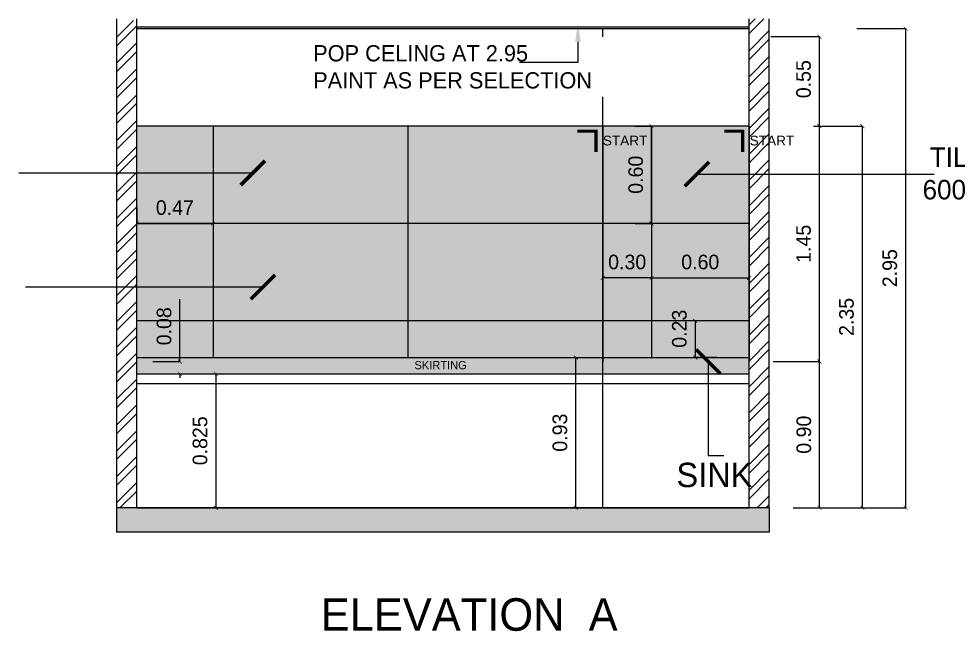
# Model space of a CAD drawing. Header units: metres. Extents: x 494 to 1845, y -666 to 1061.
# Drawn here: x 1821.13 to 1826.92, y 158.48 to 162.25 of the extents above; entities that cross this region are included whole.
import ezdxf
from ezdxf import colors
from ezdxf.entities.mleader import LeaderData, LeaderLine
from ezdxf.math import Vec2, Vec3

# ---------------------------------------------------------------- set-up
doc = ezdxf.new("R2010")
doc.units = ezdxf.units.M
doc.header["$MEASUREMENT"] = 0
doc.linetypes.add('1', pattern=[0])
doc.layers.get('Defpoints').update_dxf_attribs({"color": 12})
for name, color, linetype, lineweight in [('01 WALL', 7, 'Continuous', 25), ('07 TEXT', 7, 'Continuous', 13), ('DIMENSION', 8, 'Continuous', 5), ('VDA - FALSE CEILING', 7, 'Continuous', 5), ('VDA-Col-slab', 1, 'Continuous', 30), ('VDA-FURNITURE', 8, 'Continuous', 13), ('VDA-HATCH', 8, 'Continuous', 9), ('VDA_LIGHT TILES', 254, 'Continuous', 5)]:
    doc.layers.add(name, color=color, linetype=linetype, lineweight=lineweight)
for name, color, linetype in [('10 HATCH', 253, 'Continuous'), ('RCC', 1, 'Continuous'), ('VDA-DIM', 252, '1'), ('VDA-TEXT', 250, '1'), ('VDA-WALL HATCH', 252, 'Continuous'), ('VDA_TILES', 152, '1'), ('WALL HATCH', 252, 'Continuous')]:
    doc.layers.add(name, color=color, linetype=linetype)
doc.styles.add('0.2', font='arial.ttf', dxfattribs={"height": 0.2})
doc.styles.add('arial', font='arial.ttf', dxfattribs={"height": 0.3})
doc.styles.add('RS', font='GOTHIC.TTF')
doc.styles.get("Standard").update_dxf_attribs({"font": 'arial.ttf'})
doc.dimstyles.new('SMALL', dxfattribs={"dimtxt": 0.16, "dimasz": 0.05, "dimexe": 0, "dimexo": 0, "dimgap": 0.05, "dimtad": 0, "dimdec": 1, "dimzin": 0, "dimdsep": 46, "dimtxsty": 'RS', "dimblk": 'ARCHTICK', "dimcen": 2.5, "dimclrd": 256, "dimclre": 256, "dimclrt": 5, "dimadec": 0, "dimazin": 0, "dimtfac": 1, "dimtofl": 0, "dimtmove": 0, "dimatfit": 3, "dimldrblk": 'ARCHTICK', "dimfxl": 0, "dimtolj": 1, "dimtzin": 0, "dimarcsym": 0})
doc.dimstyles.new('SMALL-1', dxfattribs={"dimtxt": 0.16, "dimasz": 0.035, "dimexe": 0, "dimexo": 0.1, "dimgap": 0.05, "dimtad": 1, "dimzin": 0, "dimdsep": 46, "dimtxsty": 'RS', "dimblk": 'DOT', "dimcen": 2.5, "dimclrd": 256, "dimclre": 256, "dimclrt": 5, "dimadec": 0, "dimazin": 0, "dimtfac": 1, "dimtdec": 3, "dimtofl": 0, "dimtmove": 0, "dimatfit": 3, "dimfxl": 0, "dimtolj": 1, "dimtzin": 0, "dimarcsym": 0})

# ---------------------------------------------------------------- blocks, each defined once
blk = doc.blocks.new('_ArchTick')
at = {"color": 0, "linetype": 'ByBlock', "const_width": 0.15}
blk.add_lwpolyline([(-0.5, -0.5), (0.5, 0.5)], dxfattribs=at)
blk = doc.blocks.new('*D1077')
at = {"layer": 'Defpoints', "color": 0}
for p in [(1821.8605, 160.0623), (1821.8605, 159.2373), (1822.348, 159.2373)]:
    blk.add_point(p, dxfattribs=at)
at = {"layer": 'VDA-DIM', "lineweight": -2}
for p, q in [((1822.048, 160.0623), (1822.348, 160.0623)), ((1822.348, 160.0623), (1822.348, 159.2373)), ((1822.048, 159.2373), (1822.348, 159.2373))]:
    blk.add_line(p, q, dxfattribs=at)
at = {"layer": 'VDA-DIM', "lineweight": -2, "xscale": 0.025, "yscale": 0.025, "zscale": 0.025}
for p, rotation in [((1822.348, 160.0623), 90), ((1822.348, 159.2373), 270)]:
    blk.add_blockref('_ArchTick', p, dxfattribs=dict(at, rotation=rotation))
at = {"layer": 'VDA-DIM', "color": 5, "insert": (1822.2508, 159.6498), "char_height": 0.09, "attachment_point": 5, "rotation": 90, "style": 'RS'}
blk.add_mtext('\\A1;0.825', dxfattribs=at)
blk = doc.blocks.new('*D1078')
at = {"layer": 'Defpoints', "color": 0}
for p in [(1821.8605, 160.1373), (1822.1264, 160.1373), (1821.8605, 160.0623)]:
    blk.add_point(p, dxfattribs=at)
at = {"layer": 'VDA-DIM', "lineweight": -2}
for p, q in [((1822.1264, 160.1373), (1822.1264, 160.5221)), ((1821.9605, 160.1373), (1822.1264, 160.1373)), ((1821.9605, 160.0623), (1822.1264, 160.0623)), ((1822.1264, 160.0623), (1822.1264, 160.0373))]:
    blk.add_line(p, q, dxfattribs=at)
at = {"layer": 'VDA-DIM', "lineweight": -2, "xscale": 0.025, "yscale": 0.025, "zscale": 0.025}
for p, rotation in [((1822.1264, 160.1373), 270), ((1822.1264, 160.0623), 90)]:
    blk.add_blockref('_ArchTick', p, dxfattribs=dict(at, rotation=rotation))
at = {"layer": 'VDA-DIM', "color": 5, "insert": (1822.0292, 160.3547), "char_height": 0.09, "attachment_point": 5, "rotation": 90, "style": 'RS'}
blk.add_mtext('\\A1;0.08', dxfattribs=at)
blk = doc.blocks.new('*D1086')
at = {"layer": 'Defpoints', "color": 0}
for p in [(1825.8033, 161.5873), (1826.3284, 161.5873), (1825.8033, 159.2373)]:
    blk.add_point(p, dxfattribs=at)
at = {"layer": 'VDA-DIM', "lineweight": -2}
for p, q in [((1826.0284, 161.5873), (1826.3284, 161.5873)), ((1826.3284, 159.2373), (1826.3284, 161.5873)), ((1826.0284, 159.2373), (1826.3284, 159.2373))]:
    blk.add_line(p, q, dxfattribs=at)
at = {"layer": 'VDA-DIM', "lineweight": -2, "xscale": 0.025, "yscale": 0.025, "zscale": 0.025}
for p, rotation in [((1826.3284, 161.5873), 90), ((1826.3284, 159.2373), 270)]:
    blk.add_blockref('_ArchTick', p, dxfattribs=dict(at, rotation=rotation))
at = {"layer": 'VDA-DIM', "color": 5, "insert": (1826.2311, 160.4123), "char_height": 0.09, "attachment_point": 5, "rotation": 90, "style": 'RS'}
blk.add_mtext('\\A1;2.35', dxfattribs=at)
blk = doc.blocks.new('*D1087')
at = {"layer": 'Defpoints', "color": 0}
for p in [(1825.6783, 160.1373), (1826.0655, 160.1373), (1825.8033, 159.2373)]:
    blk.add_point(p, dxfattribs=at)
at = {"layer": 'VDA-DIM', "lineweight": -2}
for p, q in [((1825.7783, 160.1373), (1826.0655, 160.1373)), ((1826.0655, 159.2373), (1826.0655, 160.1373)), ((1825.9033, 159.2373), (1826.0655, 159.2373))]:
    blk.add_line(p, q, dxfattribs=at)
at = {"layer": 'VDA-DIM', "lineweight": -2, "xscale": 0.025, "yscale": 0.025, "zscale": 0.025}
for p, rotation in [((1826.0655, 160.1373), 90), ((1826.0655, 159.2373), 270)]:
    blk.add_blockref('_ArchTick', p, dxfattribs=dict(at, rotation=rotation))
at = {"layer": 'VDA-DIM', "color": 5, "insert": (1825.9682, 159.6873), "char_height": 0.09, "attachment_point": 5, "rotation": 90, "style": 'RS'}
blk.add_mtext('\\A1;0.90', dxfattribs=at)
blk = doc.blocks.new('*D1088')
at = {"layer": 'Defpoints', "color": 0}
for p in [(1826.0159, 161.5873), (1826.0639, 161.5873), (1825.8855, 160.1373)]:
    blk.add_point(p, dxfattribs=at)
at = {"layer": 'VDA-DIM', "lineweight": -2}
for p, q in [((1826.0639, 161.5873), (1826.0639, 161.5873)), ((1826.0639, 160.1373), (1826.0639, 161.5873)), ((1825.9855, 160.1373), (1826.0639, 160.1373))]:
    blk.add_line(p, q, dxfattribs=at)
at = {"layer": 'VDA-DIM', "lineweight": -2, "xscale": 0.025, "yscale": 0.025, "zscale": 0.025}
for p, rotation in [((1826.0639, 161.5873), 90), ((1826.0639, 160.1373), 270)]:
    blk.add_blockref('_ArchTick', p, dxfattribs=dict(at, rotation=rotation))
at = {"layer": 'VDA-DIM', "color": 5, "insert": (1825.9666, 160.8623), "char_height": 0.09, "attachment_point": 5, "rotation": 90, "style": 'RS'}
blk.add_mtext('\\A1;1.45', dxfattribs=at)
blk = doc.blocks.new('*D1089')
at = {"layer": 'Defpoints', "color": 0}
for p in [(1825.7378, 162.1873), (1826.5951, 162.1873), (1825.8033, 159.2373)]:
    blk.add_point(p, dxfattribs=at)
at = {"layer": 'VDA-DIM', "lineweight": -2}
for p, q in [((1826.2951, 162.1873), (1826.5951, 162.1873)), ((1826.5951, 159.2373), (1826.5951, 162.1873)), ((1826.2951, 159.2373), (1826.5951, 159.2373))]:
    blk.add_line(p, q, dxfattribs=at)
at = {"layer": 'VDA-DIM', "lineweight": -2, "xscale": 0.025, "yscale": 0.025, "zscale": 0.025}
for p, rotation in [((1826.5951, 162.1873), 90), ((1826.5951, 159.2373), 270)]:
    blk.add_blockref('_ArchTick', p, dxfattribs=dict(at, rotation=rotation))
at = {"layer": 'VDA-DIM', "color": 5, "insert": (1826.4978, 160.7123), "char_height": 0.09, "attachment_point": 5, "rotation": 90, "style": 'RS'}
blk.add_mtext('\\A1;2.95', dxfattribs=at)
blk = doc.blocks.new('*D1090')
at = {"layer": 'Defpoints', "color": 0}
for p in [(1825.5555, 162.1373), (1826.0639, 162.1373), (1826.0159, 161.5873)]:
    blk.add_point(p, dxfattribs=at)
at = {"layer": 'VDA-DIM', "lineweight": -2}
for p, q in [((1825.7639, 162.1373), (1826.0639, 162.1373)), ((1826.0639, 161.5873), (1826.0639, 162.1373)), ((1826.0639, 161.5873), (1826.0639, 161.5873))]:
    blk.add_line(p, q, dxfattribs=at)
at = {"layer": 'VDA-DIM', "lineweight": -2, "xscale": 0.025, "yscale": 0.025, "zscale": 0.025}
for p, rotation in [((1826.0639, 162.1373), 90), ((1826.0639, 161.5873), 270)]:
    blk.add_blockref('_ArchTick', p, dxfattribs=dict(at, rotation=rotation))
at = {"layer": 'VDA-DIM', "color": 5, "insert": (1825.9666, 161.8756), "char_height": 0.09, "attachment_point": 5, "rotation": 90, "style": 'RS'}
blk.add_mtext('\\A1;0.55', dxfattribs=at)
blk = doc.blocks.new('*D1091')
at = {"layer": 'Defpoints', "color": 0}
for p in [(1825.0305, 160.9873), (1825.6305, 160.9873), (1825.6305, 160.6524)]:
    blk.add_point(p, dxfattribs=at)
at = {"layer": 'VDA-DIM', "lineweight": -2}
for p, q in [((1825.0305, 160.8873), (1825.0305, 160.6524)), ((1825.6305, 160.8873), (1825.6305, 160.6524)), ((1825.0305, 160.6524), (1825.6305, 160.6524))]:
    blk.add_line(p, q, dxfattribs=at)
at = {"layer": 'VDA-DIM', "lineweight": -2, "xscale": 0.025, "yscale": 0.025, "zscale": 0.025, "rotation": 180}
blk.add_blockref('_ArchTick', (1825.0305, 160.6524), dxfattribs=at)
at = {"layer": 'VDA-DIM', "lineweight": -2, "xscale": 0.025, "yscale": 0.025, "zscale": 0.025}
blk.add_blockref('_ArchTick', (1825.6305, 160.6524), dxfattribs=at)
at = {"layer": 'VDA-DIM', "color": 5, "insert": (1825.3305, 160.7497), "char_height": 0.09, "attachment_point": 5, "style": 'RS'}
blk.add_mtext('\\A1;0.60', dxfattribs=at)
blk = doc.blocks.new('*D1092')
at = {"layer": 'Defpoints', "color": 0}
for p in [(1824.7305, 160.7587), (1824.7305, 160.6524), (1825.0305, 160.6524)]:
    blk.add_point(p, dxfattribs=at)
at = {"layer": 'VDA-DIM', "lineweight": -2}
for p, q in [((1825.0305, 160.7524), (1825.0305, 160.6524)), ((1824.7305, 160.6587), (1824.7305, 160.6524)), ((1825.0305, 160.6524), (1824.7305, 160.6524))]:
    blk.add_line(p, q, dxfattribs=at)
at = {"layer": 'VDA-DIM', "lineweight": -2, "xscale": 0.025, "yscale": 0.025, "zscale": 0.025, "rotation": 180}
blk.add_blockref('_ArchTick', (1824.7305, 160.6524), dxfattribs=at)
at = {"layer": 'VDA-DIM', "lineweight": -2, "xscale": 0.025, "yscale": 0.025, "zscale": 0.025}
blk.add_blockref('_ArchTick', (1825.0305, 160.6524), dxfattribs=at)
at = {"layer": 'VDA-DIM', "color": 5, "insert": (1824.8805, 160.7497), "char_height": 0.09, "attachment_point": 5, "style": 'RS'}
blk.add_mtext('\\A1;0.30', dxfattribs=at)
blk = doc.blocks.new('*D1093')
at = {"layer": 'Defpoints', "color": 0}
for p in [(1825.0305, 161.5873), (1825.0305, 161.5873), (1825.0305, 160.9873)]:
    blk.add_point(p, dxfattribs=at)
at = {"layer": 'VDA-DIM', "lineweight": -2}
for p, q in [((1824.9305, 161.5873), (1825.0305, 161.5873)), ((1825.0305, 160.9873), (1825.0305, 161.5873)), ((1824.9305, 160.9873), (1825.0305, 160.9873))]:
    blk.add_line(p, q, dxfattribs=at)
at = {"layer": 'VDA-DIM', "lineweight": -2, "xscale": 0.025, "yscale": 0.025, "zscale": 0.025}
for p, rotation in [((1825.0305, 161.5873), 90), ((1825.0305, 160.9873), 270)]:
    blk.add_blockref('_ArchTick', p, dxfattribs=dict(at, rotation=rotation))
at = {"layer": 'VDA-DIM', "color": 5, "insert": (1824.9332, 161.2873), "char_height": 0.09, "attachment_point": 5, "rotation": 90, "style": 'RS'}
blk.add_mtext('\\A1;0.60', dxfattribs=at)
blk = doc.blocks.new('*D1094')
at = {"layer": 'Defpoints', "color": 0}
for p in [(1825.5334, 160.3873), (1825.2994, 160.1623), (1825.5334, 160.1623)]:
    blk.add_point(p, dxfattribs=at)
at = {"layer": 'VDA-DIM', "lineweight": -2}
for p, q in [((1825.4334, 160.3873), (1825.2994, 160.3873)), ((1825.2994, 160.3873), (1825.2994, 160.1623)), ((1825.4334, 160.1623), (1825.2994, 160.1623))]:
    blk.add_line(p, q, dxfattribs=at)
at = {"layer": 'VDA-DIM', "lineweight": -2, "xscale": 0.025, "yscale": 0.025, "zscale": 0.025}
for p, rotation in [((1825.2994, 160.3873), 90), ((1825.2994, 160.1623), 270)]:
    blk.add_blockref('_ArchTick', p, dxfattribs=dict(at, rotation=rotation))
at = {"layer": 'VDA-DIM', "color": 5, "insert": (1825.2021, 160.3396), "char_height": 0.09, "attachment_point": 5, "rotation": 90, "style": 'RS'}
blk.add_mtext('\\A1;0.23', dxfattribs=at)
blk = doc.blocks.new('*D1095')
at = {"layer": 'Defpoints', "color": 0}
for p in [(1821.8605, 160.9873), (1822.3305, 160.9873), (1822.3305, 160.9873)]:
    blk.add_point(p, dxfattribs=at)
at = {"layer": 'VDA-DIM', "lineweight": -2}
for p, q in [((1821.8605, 161.0873), (1821.8605, 160.9873)), ((1822.3305, 161.0873), (1822.3305, 160.9873)), ((1821.8605, 160.9873), (1822.3305, 160.9873))]:
    blk.add_line(p, q, dxfattribs=at)
at = {"layer": 'VDA-DIM', "lineweight": -2, "xscale": 0.025, "yscale": 0.025, "zscale": 0.025, "rotation": 180}
blk.add_blockref('_ArchTick', (1821.8605, 160.9873), dxfattribs=at)
at = {"layer": 'VDA-DIM', "lineweight": -2, "xscale": 0.025, "yscale": 0.025, "zscale": 0.025}
blk.add_blockref('_ArchTick', (1822.3305, 160.9873), dxfattribs=at)
at = {"layer": 'VDA-DIM', "color": 5, "insert": (1822.0955, 161.0846), "char_height": 0.09, "attachment_point": 5, "style": 'RS'}
blk.add_mtext('\\A1;0.47', dxfattribs=at)
blk = doc.blocks.new('*D1173')
at = {"layer": 'Defpoints', "color": 0}
for p in [(1824.5639, 160.1623), (1824.599, 160.1623), (1824.599, 159.2373)]:
    blk.add_point(p, dxfattribs=at)
at = {"layer": 'VDA-DIM', "lineweight": -2}
for p, q in [((1824.5639, 160.1623), (1824.5639, 160.1623)), ((1824.5639, 159.2373), (1824.5639, 160.1623)), ((1824.5639, 159.2373), (1824.5639, 159.2373))]:
    blk.add_line(p, q, dxfattribs=at)
at = {"layer": 'VDA-DIM', "lineweight": -2, "xscale": 0.025, "yscale": 0.025, "zscale": 0.025}
for p, rotation in [((1824.5639, 160.1623), 90), ((1824.5639, 159.2373), 270)]:
    blk.add_blockref('_ArchTick', p, dxfattribs=dict(at, rotation=rotation))
at = {"layer": 'VDA-DIM', "color": 5, "insert": (1824.4666, 159.6998), "char_height": 0.09, "attachment_point": 5, "rotation": 90, "style": 'RS'}
blk.add_mtext('\\A1;0.93', dxfattribs=at)

msp = doc.modelspace()

# ---------------------------------------------------------------- hatches: boundary and pattern name
at = {"layer": '10 HATCH'}
h = msp.add_hatch(color=8, dxfattribs=at)
h.dxf.hatch_style = 1
h.paths.add_polyline_path([(1821.8605, 161.5873), (1821.8605, 160.9873), (1824.7305, 160.9873), (1824.7305, 161.5873)])
h = msp.add_hatch(color=8, dxfattribs=at)
h.dxf.hatch_style = 1
h.paths.add_polyline_path([(1821.8605, 160.3873), (1821.8605, 160.1623), (1824.7305, 160.1623), (1824.7305, 160.3873)])
at = {"layer": '10 HATCH', "true_color": 0x575757}
h = msp.add_hatch(color=251, dxfattribs=at)
h.dxf.hatch_style = 1
h.paths.add_polyline_path([(1821.8605, 160.0623), (1824.7305, 160.0623), (1824.7305, 160.1623), (1821.8605, 160.1623)])
h.paths.add_polyline_path([(1824.7305, 160.0623), (1825.6305, 160.0623), (1825.6305, 160.1623), (1824.7305, 160.1623)])
at = {"layer": 'VDA-HATCH', "lineweight": 25, "true_color": 0xbcbcbc}
h = msp.add_hatch(color=9, dxfattribs=at)
h.dxf.hatch_style = 1
h.paths.add_polyline_path([(1821.8605, 160.9873), (1821.8605, 160.9873), (1821.8605, 160.3873), (1824.7305, 160.3873), (1824.7305, 160.9873), (1824.7305, 160.9873)])
at = {"layer": 'VDA-WALL HATCH'}
h = msp.add_hatch(dxfattribs=at)
h.set_pattern_fill('ANSI32', color=256, scale=0.3)
h.set_pattern_definition([(45, (474.27797, -216.57108), (-0.079549513, 0.079549513), []), (45, (474.331, -216.57108), (-0.079549513, 0.079549513), [])])
h.paths.add_polyline_path([(1821.8605, 159.2373), (1821.8605, 162.2373), (1821.7355, 162.2373), (1821.7355, 159.2373)])
h.paths.add_polyline_path([(1825.7555, 162.2473), (1825.7555, 159.2373), (1825.6305, 159.2373), (1825.6305, 162.2473)])
at = {"layer": 'VDA_LIGHT TILES', "true_color": 0xe3e3e3}
h = msp.add_hatch(color=254, dxfattribs=at)
h.dxf.hatch_style = 1
h.paths.add_polyline_path([(1824.7305, 161.5873), (1824.7305, 160.1623), (1825.6305, 160.1623), (1825.6305, 161.5873)])
at = {"layer": 'WALL HATCH'}
h = msp.add_hatch(color=8, dxfattribs=at)
h.dxf.hatch_style = 1
h.paths.add_polyline_path([(1821.7355, 159.0873), (1825.7555, 159.0873), (1825.7555, 159.2373), (1821.7355, 159.2373)])

# ---------------------------------------------------------------- linework, layer by layer
at = {"color": 18, "lineweight": 20, "true_color": 0x000000}
for p, q in [((1821.7355, 162.2473), (1821.7355, 159.2373, -0.0001)), ((1821.8605, 159.2373), (1821.8605, 162.2473, -0.0001)), ((1825.6305, 159.2373), (1825.6305, 162.2473, -0.0001)), ((1825.7555, 159.2373), (1825.7555, 162.2473, -0.0001))]:
    msp.add_line(p, q, dxfattribs=at)
msp.add_line((1821.8605, 159.2373), (1825.6308, 159.2373, -0.0001))
at = {"layer": '01 WALL', "color": 23, "const_width": 0.02}
for points in [[(1824.5735, 161.5556), (1824.6878, 161.5556), (1824.6878, 161.4268)], [(1825.4777, 161.5556), (1825.592, 161.5556), (1825.592, 161.4268)]]:
    msp.add_lwpolyline(points, dxfattribs=at)
at = {"layer": 'RCC', "lineweight": -3}
for p, q in [((1821.7355, 159.2373), (1821.7355, 159.0873, -0.0001)), ((1825.7555, 159.2373), (1821.7355, 159.2373, -0.0001)), ((1825.7555, 159.2373), (1825.7555, 159.0873, -0.0001)), ((1825.7555, 159.0873), (1821.7355, 159.0873, -0.0001))]:
    msp.add_line(p, q, dxfattribs=at)
at = {"layer": 'VDA - FALSE CEILING', "color": 18, "lineweight": -3, "true_color": 0x000000}
for p, q in [((1821.8605, 162.1973), (1825.6305, 162.1973)), ((1821.8605, 162.1873), (1825.6305, 162.1873))]:
    msp.add_line(p, q, dxfattribs=at)
at = {"layer": 'VDA-Col-slab', "color": 18, "lineweight": -3, "true_color": 0x000000}
msp.add_line((1821.8605, 159.2373), (1825.6308, 159.2373, -0.0001), dxfattribs=at)
at = {"layer": 'VDA-FURNITURE'}
for p, q in [((1824.7305, 159.2373), (1824.7305, 162.1873, -0.0001)), ((1821.8605, 160.0623), (1825.6305, 160.0623, -0.0001))]:
    msp.add_line(p, q, dxfattribs=at)
at = {"layer": 'VDA-FURNITURE', "color": 250, "ltscale": 2}
msp.add_line((1821.8605, 160.0023), (1825.6305, 160.0023), dxfattribs=at)
at = {"layer": 'VDA_TILES'}
for p, q in [((1825.6305, 161.5873), (1821.8605, 161.5873, -0.0001)), ((1822.3305, 161.5873), (1822.3305, 160.1623, -0.0002)), ((1823.5305, 161.5873), (1823.5305, 160.1623, -0.0002)), ((1824.7305, 161.5873), (1824.7305, 160.1373, -0.0002)), ((1825.0305, 161.5873), (1825.0305, 160.1623, -0.0001)), ((1825.6305, 161.5873), (1825.6305, 160.1373, -0.0001)), ((1825.6305, 160.9873), (1821.8605, 160.9873, -0.0001)), ((1825.6305, 160.3873), (1821.8605, 160.3873, -0.0001)), ((1821.8605, 160.1623), (1825.6305, 160.1623)), ((1821.8605, 160.0623), (1825.6305, 160.0623))]:
    msp.add_line(p, q, dxfattribs=at)

# ---------------------------------------------------------------- texts
at = {"layer": '07 TEXT', "insert": (1826.6991, 161.1338), "char_height": 0.12, "width": 1.394661, "attachment_point": 7, "style": '0.2'}
msp.add_mtext('{\\fCentury Gothic|b0|i0|c0|p34; TILE SIZE}\\P{\\fCentury Gothic|b0|i0|c0|p34;600X600MM}', dxfattribs=at)
at = {"layer": '07 TEXT', "insert": (1824.4757, 159.3625), "char_height": 0.15, "width": 1.843746, "attachment_point": 7, "rotation": 360}
msp.add_mtext('\\pi0.70799;{\\fCentury Gothic|b0|i0|c0|p34;SINK}', dxfattribs=at)
at = {"layer": 'DIMENSION', "color": 7, "lineweight": 18, "true_color": 0xfcf1d4, "insert": (1823.8926, 160.141), "char_height": 0.05096, "width": 0.604794, "attachment_point": 3}
msp.add_mtext('\\pt4;{\\fCentury Gothic|b0|i0|c0|p34;SKIRTING}', dxfattribs=at)
at = {"layer": 'VDA-TEXT', "color": 7, "char_height": 0.06, "width": 0.951781, "attachment_point": 9, "style": 'arial'}
for insert in [(1825.005, 161.467), (1825.9092, 161.467)]:
    msp.add_mtext('START ', dxfattribs=dict(at, insert=insert))
at = {"layer": 'VDA-TEXT', "insert": (1823.9076, 158.6805), "char_height": 0.2, "width": 2.207254, "attachment_point": 2, "style": '0.2'}
msp.add_mtext('{\\fCentury Gothic|b0|i0|c0|p34;ELEVATION  A}', dxfattribs=at)

# ---------------------------------------------------------------- dimensions: what is measured, and where the dimension line sits
at = {"layer": 'VDA-DIM'}
for base, p1, p2, picture, middle in [((1826.5951, 162.1873), (1825.8033, 159.2373, -0.0001), (1825.7378, 162.1873), '*D1089', (1826.4978, 160.7123)), ((1825.0305, 161.5873), (1825.0305, 160.9873), (1825.0305, 161.5873), '*D1093', (1824.9332, 161.2873)), ((1826.3284, 161.5873), (1825.8033, 159.2373, -0.0001), (1825.8033, 161.5873, -0.0001), '*D1086', (1826.2311, 160.4123)), ((1826.0639, 161.5873), (1825.8855, 160.1373), (1826.0159, 161.5873), '*D1088', (1825.9666, 160.8623)), ((1822.1264141187, 160.1372976571, -0.0000813022), (1821.8604961836, 160.0622976571, -0.0000813022), (1821.8604961836, 160.1372976571), '*D1078', (1822.0291503526, 160.3546769909, -0.0000813022)), ((1826.0655, 160.1373), (1825.8033, 159.2373, -0.0001), (1825.6783, 160.1373, -0.0001), '*D1087', (1825.9682, 159.6873))]:
    dim = msp.add_linear_dim(base=base, p1=p1, p2=p2, angle=90, dimstyle='SMALL-1', override={"dimtxt": 0.09, "dimasz": 0.025, "dimblk": 'ArchTick'}, dxfattribs=at)
    dim.commit()
    dim.dimension.update_dxf_attribs({"geometry": picture, "text_midpoint": middle})
for base, p1, p2, override, picture, middle in [((1826.0639, 162.1373), (1826.0159, 161.5873), (1825.5555, 162.1373, -0.0001), {"dimtxt": 0.09, "dimasz": 0.025, "dimblk": 'ArchTick'}, '*D1090', (1826.0639, 161.8756)), ((1825.2994029664, 160.1622976571, -0.0000813022), (1825.5334298449, 160.3872976571, -0.000006375), (1825.5334298449, 160.1622976571), {"dimtxt": 0.09, "dimasz": 0.025, "dimblk": 'ArchTick'}, '*D1094', (1825.2994029664, 160.3395904079, -0.0000813022)), ((1822.348, 159.2373, -0.0001), (1821.8605, 160.0623, -0.0001), (1821.8605, 159.2373, -0.0001), {"dimtxt": 0.09, "dimasz": 0.025, "dimdec": 3, "dimblk": 'ArchTick'}, '*D1077', (1822.348, 159.6498, -0.0001))]:
    dim = msp.add_linear_dim(base=base, p1=p1, p2=p2, angle=90, dimstyle='SMALL-1', override=override, dxfattribs=at)
    dim.commit()
    dim.dimension.update_dxf_attribs({"geometry": picture, "text_midpoint": middle, "dimtype": 160})
for base, p1, p2, picture, middle in [((1822.3305, 160.9873), (1821.8605, 160.9873, -0.0001), (1822.3305, 160.9873, -0.0001), '*D1095', (1822.0955, 160.9873)), ((1824.7305, 160.6524), (1825.0305, 160.6524), (1824.7305, 160.7587, 0), '*D1092', (1824.8805, 160.6524))]:
    dim = msp.add_linear_dim(base=base, p1=p1, p2=p2, dimstyle='SMALL-1', override={"dimtxt": 0.09, "dimasz": 0.025, "dimblk": 'ArchTick'}, dxfattribs=at)
    dim.commit()
    dim.dimension.update_dxf_attribs({"geometry": picture, "text_midpoint": middle, "dimtype": 160})
dim = msp.add_linear_dim(base=(1825.6305, 160.6524), p1=(1825.0305, 160.9873, 0), p2=(1825.6305, 160.9873, 0), dimstyle='SMALL-1', override={"dimtxt": 0.09, "dimasz": 0.025, "dimblk": 'ArchTick'}, dxfattribs=at)
dim.commit()
dim.dimension.update_dxf_attribs({"geometry": '*D1091', "text_midpoint": (1825.3305, 160.7497)})
dim = msp.add_aligned_dim(p1=(1824.5989651677, 159.237297657, -0.0000557201), p2=(1824.5989651677, 160.1622976571), distance=0.0351141657, dimstyle='SMALL-1', override={"dimtxt": 0.09, "dimasz": 0.025, "dimblk": 'ArchTick'}, dxfattribs=at)
dim.commit()
dim.dimension.update_dxf_attribs({"geometry": '*D1173', "text_midpoint": (1824.4665872359, 159.699797657)})

# ---------------------------------------------------------------- leaders
for points in [[(1822.5756, 161.2981, 0.0014), (1821.1346, 161.2981, 0.0014)], [(1825.3102, 161.2914, 0.0013), (1826.7713, 161.2914, 0.0013)], [(1822.6374, 160.596), (1821.1762, 160.596)], [(1825.3793, 160.1373, 0.0013), (1825.3793, 159.5594, 0.0013), (1825.4758, 159.5594, 0.0013)]]:
    msp.add_leader(points, dimstyle='SMALL', override={"dimasz": 0.15, "dimfxl": 0.3, "dimarcsym": 1})

# ---------------------------------------------------------------- next in the draw order: texts
at = {"layer": '07 TEXT', "insert": (1822.9473, 161.817), "char_height": 0.1, "width": 1.866941, "attachment_point": 7, "style": '0.2', "bg_fill": 2}
msp.add_mtext('{\\fCentury Gothic|b0|i0|c0|p34;POP CELING AT 2.95}\\P{\\fCentury Gothic|b0|i0|c0|p34;PAINT AS PER SELECTION}', dxfattribs=at)

# ---------------------------------------------------------------- next in the draw order: leaders
at = {"layer": 'VDA-TEXT', "color": 252}
ml = msp.add_multileader_mtext('Standard', dxfattribs=at)
ml.set_content('', color=252)
ml.set_leader_properties()
ml.build(insert=Vec2(0, 0))
ml.multileader.update_dxf_attribs({"dogleg_length": 0.36, "arrow_head_size": 0.11})
ctx = ml.context
ctx.base_point, ctx.char_height, ctx.arrow_head_size, ctx.landing_gap_size, ctx.plane_origin, ctx.plane_x_axis, ctx.plane_y_axis = Vec3(1824.217, 161.9779), 0.18, 0.11, 0.09, Vec3(1824.577, 162.3572), Vec3(-1, 0), Vec3(0, -1)
notes = []
notes.append((ctx, [(0, (1, 1, 0), (1824.577, 161.9779), (-1, 0), 0.36, [(0, [(1824.577, 162.2155)], 0, [])])]))
ctx.mtext.insert, ctx.mtext.text_direction, ctx.mtext.rotation, ctx.mtext.flow_direction = Vec3(1824.127, 161.8879), Vec3(-1, 0), 3.141593, 5
for ctx, leaders in notes:
    for number, flags, end, landing, length, lines in leaders:
        leader = LeaderData()
        leader.index, (leader.has_last_leader_line, leader.has_dogleg_vector, leader.attachment_direction) = number, flags
        leader.last_leader_point, leader.dogleg_vector, leader.dogleg_length = Vec3(end), Vec3(landing), length
        for number, points, colour, breaks in lines:
            line = LeaderLine()
            line.index, line.vertices, line.color, line.breaks = number, Vec3.list(points), colors.encode_raw_color(colour), breaks
            leader.lines.append(line)
        ctx.leaders.append(leader)

doc.saveas('drawing.dxf')
